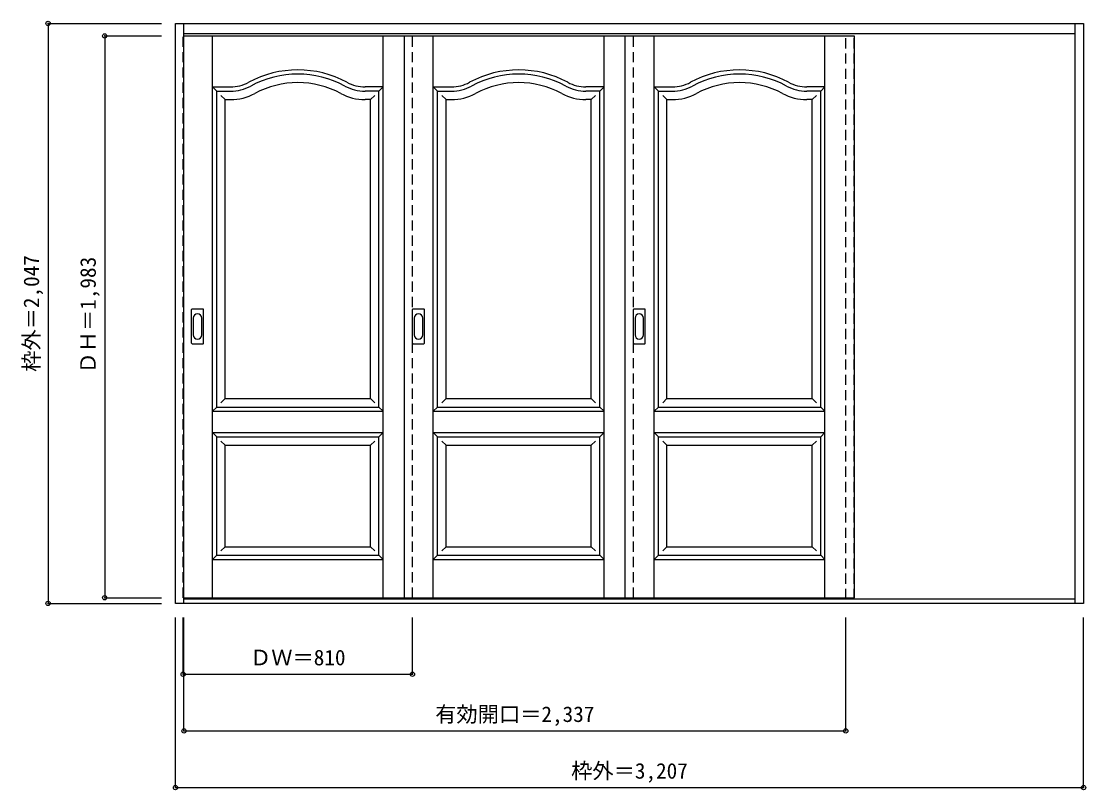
# Model space of a CAD drawing. Units: millimetres, scale not verified. Extents: x -1629 to 2131, y -1590 to 1122.
import ezdxf
from ezdxf.enums import TextEntityAlignment as Align

# ---------------------------------------------------------------- set-up
doc = ezdxf.new("R2010")
doc.units = ezdxf.units.MM
doc.header["$LTSCALE"] = 30
doc.header["$PDMODE"] = 32
doc.header["$PDSIZE"] = 15
doc.linetypes.add('DASHED1', pattern=[1.8, 1.2, -0.6])
doc.layers.add('0-0', color=7, linetype='Continuous')
doc.layers.add('0-1_寸法', color=7, linetype='Continuous')
doc.styles.add('ＭＳ ゴシック', font='')
doc.styles.get('ＭＳ ゴシック').set_extended_font_data('MS Gothic')

msp = doc.modelspace()

# ---------------------------------------------------------------- linework, layer by layer
at = {"layer": '0-0', "color": 3}
for p, q in [((-1083.94, -932.43), (-1083.94, 1114.57)), ((-1083.94, 1114.57), (2123.06, 1114.57)), ((-1053.94, -932.43), (-1053.94, 1114.57)), ((2093.06, -932.43), (2093.06, 1114.57)), ((2123.06, 1114.57), (2123.06, -932.43)), ((-1053.94, 1078.57), (2093.06, 1078.57)), ((-1053.94, 1070.57), (1313.06, 1070.57)), ((-276.94, 1070.57), (-276.94, -912.43)), ((503.06, 1070.57), (503.06, -912.43)), ((1313.06, 1070.57), (1313.06, -912.43)), ((-938.44, 875.57), (-889.43, 875.57)), ((-938.44, -239.43), (-938.44, 875.57)), ((-158.44, 875.57), (-109.43, 875.57)), ((-158.44, -239.43), (-158.44, 875.57)), ((621.56, 875.57), (670.57, 875.57)), ((621.56, -239.43), (621.56, 875.57)), ((-1026.94, -14.43), (-1026.94, 104.57)), ((-986.44, 106.07), (-1025.44, 106.07)), ((-984.94, -14.43), (-984.94, 104.57)), ((-246.94, -14.43), (-246.94, 104.57)), ((-206.44, 106.07), (-245.44, 106.07)), ((-204.94, -14.43), (-204.94, 104.57)), ((533.06, -14.43), (533.06, 104.57)), ((573.56, 106.07), (534.56, 106.07)), ((575.06, -14.43), (575.06, 104.57)), ((-1025.44, -15.93), (-986.44, -15.93)), ((-245.44, -15.93), (-206.44, -15.93)), ((534.56, -15.93), (573.56, -15.93)), ((-938.44, -344.43), (-365.44, -344.43)), ((-938.44, -762.43), (-938.44, -344.43)), ((-365.44, -762.43), (-365.44, -344.43)), ((-158.44, -344.43), (414.56, -344.43)), ((-158.44, -762.43), (-158.44, -344.43)), ((414.56, -762.43), (414.56, -344.43)), ((621.56, -344.43), (1194.56, -344.43)), ((621.56, -762.43), (621.56, -344.43)), ((1194.56, -762.43), (1194.56, -344.43)), ((-938.44, -762.43), (-365.44, -762.43)), ((-158.44, -762.43), (414.56, -762.43)), ((621.56, -762.43), (1194.56, -762.43)), ((2123.06, -932.43), (-1083.94, -932.43)), ((-1053.94, -912.43), (1313.06, -912.43)), ((2093.06, -917.43), (-1053.94, -917.43))]:
    msp.add_line(p, q, dxfattribs=at)
at = {"layer": '0-0'}
for p, q in [((-953.44, -912.43), (-953.44, 1070.57)), ((-350.44, -912.43), (-350.44, 1070.57)), ((-173.44, -912.43), (-173.44, 1070.57)), ((429.56, -912.43), (429.56, 1070.57)), ((606.56, -912.43), (606.56, 1070.57)), ((1209.56, -912.43), (1209.56, 1070.57)), ((-938.44, 875.57), (-953.44, 890.57)), ((-953.44, 890.57), (-889.43, 890.57)), ((-350.44, 890.57), (-414.45, 890.57)), ((-365.44, 875.57), (-350.44, 890.57)), ((-158.44, 875.57), (-173.44, 890.57)), ((-173.44, 890.57), (-109.43, 890.57)), ((429.56, 890.57), (365.55, 890.57)), ((414.56, 875.57), (429.56, 890.57)), ((621.56, 875.57), (606.56, 890.57)), ((606.56, 890.57), (670.57, 890.57)), ((1209.56, 890.57), (1145.55, 890.57)), ((1194.56, 875.57), (1209.56, 890.57)), ((-923.44, 860.57), (-908.44, 845.57)), ((-908.44, 845.57), (-889.43, 845.57)), ((-908.44, -209.43), (-908.44, 845.57)), ((-395.44, 845.57), (-414.45, 845.57)), ((-380.44, 860.57), (-395.44, 845.57)), ((-395.44, -209.43), (-395.44, 845.57)), ((-143.44, 860.57), (-128.44, 845.57)), ((-128.44, 845.57), (-109.43, 845.57)), ((-128.44, -209.43), (-128.44, 845.57)), ((384.56, 845.57), (365.55, 845.57)), ((399.56, 860.57), (384.56, 845.57)), ((384.56, -209.43), (384.56, 845.57)), ((636.56, 860.57), (651.56, 845.57)), ((651.56, 845.57), (670.57, 845.57)), ((651.56, -209.43), (651.56, 845.57)), ((1164.56, 845.57), (1145.55, 845.57)), ((1179.56, 860.57), (1164.56, 845.57)), ((1164.56, -209.43), (1164.56, 845.57)), ((-1020.94, 74.67), (-1020.94, 15.47)), ((-990.94, 15.47), (-990.94, 74.67)), ((-240.94, 74.67), (-240.94, 15.47)), ((-210.94, 15.47), (-210.94, 74.67)), ((539.06, 74.67), (539.06, 15.47)), ((569.06, 15.47), (569.06, 74.67)), ((-908.44, -209.43), (-923.44, -224.43)), ((-908.44, -209.43), (-395.44, -209.43)), ((-395.44, -209.43), (-380.44, -224.43)), ((-128.44, -209.43), (-143.44, -224.43)), ((-128.44, -209.43), (384.56, -209.43)), ((384.56, -209.43), (399.56, -224.43)), ((651.56, -209.43), (636.56, -224.43)), ((651.56, -209.43), (1164.56, -209.43)), ((1164.56, -209.43), (1179.56, -224.43)), ((-938.44, -239.43), (-953.44, -254.43)), ((-953.44, -254.43), (-350.44, -254.43)), ((-365.44, -239.43), (-350.44, -254.43)), ((-158.44, -239.43), (-173.44, -254.43)), ((-173.44, -254.43), (429.56, -254.43)), ((414.56, -239.43), (429.56, -254.43)), ((621.56, -239.43), (606.56, -254.43)), ((606.56, -254.43), (1209.56, -254.43)), ((1194.56, -239.43), (1209.56, -254.43)), ((-953.44, -329.43), (-938.44, -344.43)), ((-953.44, -329.43), (-350.44, -329.43)), ((-350.44, -329.43), (-365.44, -344.43)), ((-173.44, -329.43), (-158.44, -344.43)), ((-173.44, -329.43), (429.56, -329.43)), ((429.56, -329.43), (414.56, -344.43)), ((606.56, -329.43), (621.56, -344.43)), ((606.56, -329.43), (1209.56, -329.43)), ((1209.56, -329.43), (1194.56, -344.43)), ((-923.44, -359.43), (-908.44, -374.43)), ((-908.44, -732.43), (-908.44, -374.43)), ((-908.44, -374.43), (-395.44, -374.43)), ((-380.44, -359.43), (-395.44, -374.43)), ((-395.44, -732.43), (-395.44, -374.43)), ((-143.44, -359.43), (-128.44, -374.43)), ((-128.44, -732.43), (-128.44, -374.43)), ((-128.44, -374.43), (384.56, -374.43)), ((399.56, -359.43), (384.56, -374.43)), ((384.56, -732.43), (384.56, -374.43)), ((636.56, -359.43), (651.56, -374.43)), ((651.56, -732.43), (651.56, -374.43)), ((651.56, -374.43), (1164.56, -374.43)), ((1179.56, -359.43), (1164.56, -374.43)), ((1164.56, -732.43), (1164.56, -374.43)), ((-908.44, -732.43), (-923.44, -747.43)), ((-908.44, -732.43), (-395.44, -732.43)), ((-395.44, -732.43), (-380.44, -747.43)), ((-128.44, -732.43), (-143.44, -747.43)), ((-128.44, -732.43), (384.56, -732.43)), ((384.56, -732.43), (399.56, -747.43)), ((651.56, -732.43), (636.56, -747.43)), ((651.56, -732.43), (1164.56, -732.43)), ((1164.56, -732.43), (1179.56, -747.43)), ((-938.44, -762.43), (-953.44, -777.43)), ((-953.44, -777.43), (-350.44, -777.43)), ((-365.44, -762.43), (-350.44, -777.43)), ((-158.44, -762.43), (-173.44, -777.43)), ((-173.44, -777.43), (429.56, -777.43)), ((414.56, -762.43), (429.56, -777.43)), ((621.56, -762.43), (606.56, -777.43)), ((606.56, -777.43), (1209.56, -777.43)), ((1194.56, -762.43), (1209.56, -777.43))]:
    msp.add_line(p, q, dxfattribs=at)
at = {"layer": '0-0', "color": 4, "linetype": 'DASHED1'}
for p, q in [((-246.94, -912.43), (-246.94, 1070.57)), ((533.06, -912.43), (533.06, 1070.57)), ((1283.06, -917.43), (1283.06, 1078.57)), ((1313.06, -917.43), (1313.06, 1078.57))]:
    msp.add_line(p, q, dxfattribs=at)
msp.add_lwpolyline([(-1053.94, -912.43), (-1056.94, -912.43), (-1056.94, 1070.57), (-1053.94, 1070.57)], dxfattribs=at)
at = {"layer": '0-0', "color": 3}
for points in [[(-938.44, -239.43), (-365.44, -239.43), (-365.44, 875.57), (-414.45, 875.57)], [(-158.44, -239.43), (414.56, -239.43), (414.56, 875.57), (365.55, 875.57)], [(621.56, -239.43), (1194.56, -239.43), (1194.56, 875.57), (1145.55, 875.57)]]:
    msp.add_lwpolyline(points, dxfattribs=at)
at = {"layer": '0-0'}
for centre, radius, start, end in [((-651.94, 585.57), 365, 61.6423, 118.3577), ((128.06, 585.57), 365, 61.6423, 118.3577), ((908.06, 585.57), 365, 61.6423, 118.3577), ((-889.43, 1025.57), 135, 270, 298.3577), ((-651.94, 585.57), 320, 61.6423, 118.3577), ((-414.45, 1025.57), 135, 241.6423, 270), ((-109.43, 1025.57), 135, 270, 298.3577), ((128.06, 585.57), 320, 61.6423, 118.3577), ((365.55, 1025.57), 135, 241.6423, 270), ((670.57, 1025.57), 135, 270, 298.3577), ((908.06, 585.57), 320, 61.6423, 118.3577), ((1145.55, 1025.57), 135, 241.6423, 270), ((-889.43, 1025.57), 180, 270, 298.3577), ((-414.45, 1025.57), 180, 241.6423, 270), ((-109.43, 1025.57), 180, 270, 298.3577), ((365.55, 1025.57), 180, 241.6423, 270), ((670.57, 1025.57), 180, 270, 298.3577), ((1145.55, 1025.57), 180, 241.6423, 270), ((-1005.94, 74.67), 15, 0, 180), ((-225.94, 74.67), 15, 0, 180), ((554.06, 74.67), 15, 0, 180), ((-1005.94, 15.47), 15, 180, 0), ((-225.94, 15.47), 15, 180, 0), ((554.06, 15.47), 15, 180, 0)]:
    msp.add_arc(centre, radius, start, end, dxfattribs=at)
at = {"layer": '0-0', "color": 3}
for centre, radius, start, end in [((-651.94, 585.57), 350, 61.6423, 118.3577), ((128.06, 585.57), 350, 61.6423, 118.3577), ((908.06, 585.57), 350, 61.6423, 118.3577), ((-889.43, 1025.57), 150, 270, 298.3577), ((-414.45, 1025.57), 150, 241.6423, 270), ((-109.43, 1025.57), 150, 270, 298.3577), ((365.55, 1025.57), 150, 241.6423, 270), ((670.57, 1025.57), 150, 270, 298.3577), ((1145.55, 1025.57), 150, 241.6423, 270), ((-1025.44, 104.57), 1.5, 90, 180), ((-986.44, 104.57), 1.5, 0, 90), ((-245.44, 104.57), 1.5, 90, 180), ((-206.44, 104.57), 1.5, 0, 90), ((534.56, 104.57), 1.5, 90, 180), ((573.56, 104.57), 1.5, 0, 90), ((-1025.44, -14.43), 1.5, 180, 270), ((-986.44, -14.43), 1.5, 270, 0), ((-245.44, -14.43), 1.5, 180, 270), ((-206.44, -14.43), 1.5, 270, 0), ((534.56, -14.43), 1.5, 180, 270), ((573.56, -14.43), 1.5, 270, 0)]:
    msp.add_arc(centre, radius, start, end, dxfattribs=at)
at = {"layer": '0-1_寸法', "color": 4}
for p, q in [((-1533.94, 1114.57), (-1533.94, -932.43)), ((-1533.94, 1114.57), (-1133.94, 1114.57)), ((-1333.94, 1070.57), (-1133.94, 1070.57)), ((-1333.94, 1070.57), (-1333.94, -912.43)), ((-1533.94, -932.43), (-1133.94, -932.43)), ((-1333.94, -912.43), (-1133.94, -912.43)), ((-1083.94, -1582.43), (-1083.94, -982.43)), ((-1056.94, -1182.43), (-1056.94, -982.43)), ((-1053.94, -1382.43), (-1053.94, -982.43))]:
    msp.add_line(p, q, dxfattribs=at)
for points in [[(-1083.94, -1582.43), (2123.06, -1582.43), (2123.06, -982.43)], [(-1056.94, -1182.43), (-246.94, -1182.43), (-246.94, -982.43)], [(-1053.94, -1382.43), (1283.06, -1382.43), (1283.06, -982.43)]]:
    msp.add_lwpolyline(points, dxfattribs=at)
at = {"layer": '0-1_寸法'}
for p in [(-1533.94, 1114.57), (-1333.94, 1070.57), (-1533.94, -932.43), (-1333.94, -912.43), (-1056.94, -1182.43), (-246.94, -1182.43), (-1053.94, -1382.43), (1283.06, -1382.43), (-1083.94, -1582.43), (2123.06, -1582.43)]:
    msp.add_point(p, dxfattribs=at)

# ---------------------------------------------------------------- texts
at = {"layer": '0-1_寸法', "style": 'ＭＳ ゴシック'}
for s, p in [('枠外＝2,047', (-1548.94, -115.18)), ('ＤＨ＝1,983', (-1348.94, -121.18))]:
    msp.add_text(s, height=54.99, rotation=90, dxfattribs=at).set_placement(p, align=Align.BOTTOM_LEFT)
for s, p in [('ＤＷ＝810', (-820.69, -1167.43)), ('有効開口＝2,337', (-166.69, -1367.43)), ('枠外＝3,207', (313.31, -1567.43))]:
    msp.add_text(s, height=54.99, dxfattribs=at).set_placement(p, align=Align.BOTTOM_LEFT)

doc.saveas('drawing.dxf')
